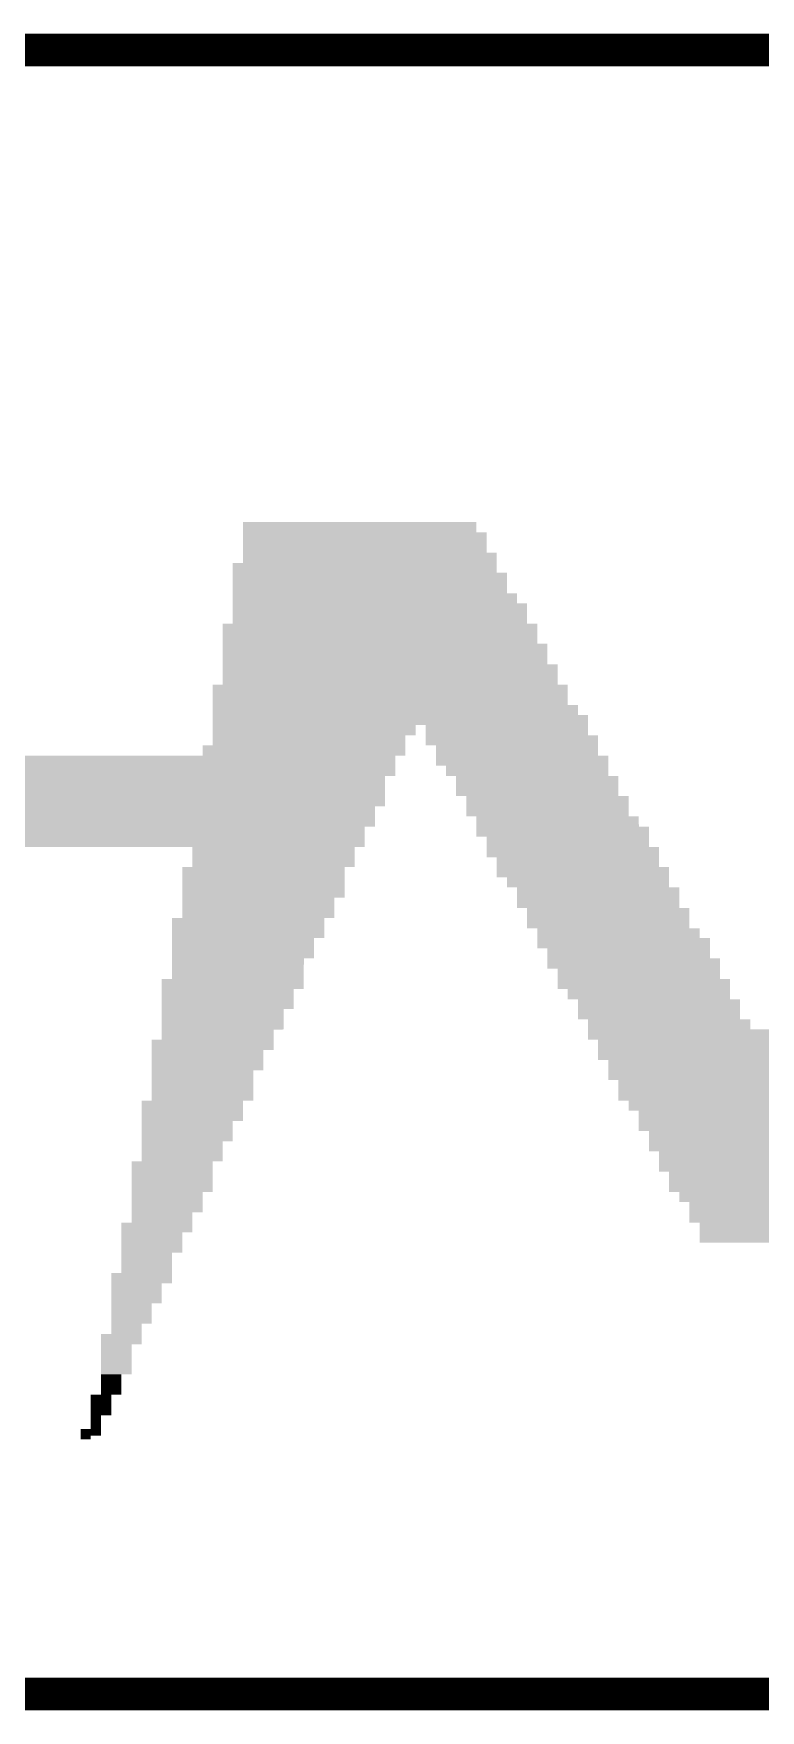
# Model space of a CAD drawing. Extents: x -2.6 to 72.5, y -0.1 to 95.
# Drawn here: x 13.57 to 15.78, y 89.95 to 95.05 of the extents above; entities that cross this region are included whole.
import ezdxf

# ---------------------------------------------------------------- set-up
doc = ezdxf.new("R2010")
doc.units = 0
doc.layers.add('03_ASSY2_GBR', color=1, linetype='CONTINUOUS')

msp = doc.modelspace()

# ---------------------------------------------------------------- linework, layer by layer
at = {"layer": '03_ASSY2_GBR', "const_width": 0.1}
msp.add_lwpolyline([(22.5, 95), (-2.5, 95), (-2.5, 90), (22.5, 90)], dxfattribs=at)
at = {"layer": '03_ASSY2_GBR'}
for points in [[(14.205014, 93.533128), (14.205018, 93.563926), (14.91502, 93.533128), (14.915, 93.563926)], [(14.205018, 93.563926), (14.20502, 93.563946), (14.915, 93.563926), (14.91498, 93.563946)], [(14.20502, 93.563946), (14.205054, 93.56398), (14.91498, 93.563946), (14.914946, 93.56398)], [(14.205054, 93.56398), (14.205074, 93.564), (14.914946, 93.56398), (14.205074, 93.564)], [(14.205004, 93.471128), (14.205014, 93.532926), (14.94602, 93.471128), (14.946, 93.532926)], [(14.205014, 93.533), (14.205014, 93.533128), (14.915148, 93.533), (14.91502, 93.533128)], [(14.205014, 93.53298), (14.205014, 93.533), (14.945946, 93.53298), (14.915148, 93.533)], [(14.205014, 93.532926), (14.205014, 93.53298), (14.946, 93.532926), (14.945946, 93.53298)], [(14.174016, 93.410128), (14.17402, 93.439946), (14.97702, 93.410128), (14.977012, 93.439946)], [(14.17402, 93.439946), (14.174074, 93.44), (14.977012, 93.439946), (14.977012, 93.44)], [(14.174074, 93.44), (14.204872, 93.44002), (14.977012, 93.44), (14.977012, 93.44002)], [(14.204872, 93.44002), (14.205, 93.440148), (14.977012, 93.44002), (14.977012, 93.440148)], [(14.205, 93.440148), (14.205004, 93.470926), (14.977012, 93.440148), (14.977, 93.470926)], [(14.205004, 93.471), (14.205004, 93.471128), (14.946148, 93.471), (14.94602, 93.471128)], [(14.205004, 93.47098), (14.205004, 93.471), (14.976946, 93.47098), (14.946148, 93.471)], [(14.205004, 93.470926), (14.205004, 93.47098), (14.977, 93.470926), (14.976946, 93.47098)], [(14.17401, 93.348128), (14.174016, 93.409926), (15.00802, 93.348128), (15.008, 93.409926)], [(14.174016, 93.41), (14.174016, 93.410128), (14.977148, 93.41), (14.97702, 93.410128)], [(14.174016, 93.40998), (14.174016, 93.41), (15.007946, 93.40998), (14.977148, 93.41)], [(14.174016, 93.409926), (14.174016, 93.40998), (15.008, 93.409926), (15.007946, 93.40998)], [(14.174006, 93.317128), (14.17401, 93.347926), (15.03802, 93.317128), (15.038, 93.347926)], [(14.17401, 93.348), (14.17401, 93.348128), (15.008148, 93.348), (15.00802, 93.348128)], [(14.17401, 93.34798), (14.17401, 93.348), (15.037946, 93.34798), (15.008148, 93.348)], [(14.17401, 93.347926), (14.17401, 93.34798), (15.038, 93.347926), (15.037946, 93.34798)], [(14.174, 93.255148), (14.174006, 93.316926), (15.06902, 93.255148), (15.069, 93.316926)], [(14.174006, 93.317), (14.174006, 93.317128), (15.038148, 93.317), (15.03802, 93.317128)], [(14.174006, 93.31698), (14.174006, 93.317), (15.068946, 93.31698), (15.038148, 93.317)], [(14.174006, 93.316926), (14.174006, 93.31698), (15.069, 93.316926), (15.068946, 93.31698)], [(14.143012, 93.194128), (14.143018, 93.254926), (15.10002, 93.194128), (15.1, 93.254926)], [(14.143018, 93.254926), (14.14302, 93.254946), (15.1, 93.254926), (15.09998, 93.254946)], [(14.14302, 93.254946), (14.143054, 93.25498), (15.09998, 93.254946), (15.099946, 93.25498)], [(14.143054, 93.25498), (14.143074, 93.255), (15.099946, 93.25498), (15.069148, 93.255)], [(14.143074, 93.255), (14.173872, 93.25502), (15.069148, 93.255), (15.069128, 93.25502)], [(14.173872, 93.25502), (14.17398, 93.255128), (15.069128, 93.25502), (15.06902, 93.255128)], [(14.17398, 93.255128), (14.174, 93.255148), (15.06902, 93.255128), (15.06902, 93.255148)], [(14.143006, 93.132128), (14.143012, 93.193926), (15.13102, 93.132128), (15.131, 93.193926)], [(14.143012, 93.194), (14.143012, 93.194128), (15.100148, 93.194), (15.10002, 93.194128)], [(14.143012, 93.19398), (14.143012, 93.194), (15.130946, 93.19398), (15.100148, 93.194)], [(14.143012, 93.193926), (14.143012, 93.19398), (15.131, 93.193926), (15.130946, 93.19398)], [(14.143, 93.070148), (14.143006, 93.131926), (15.16202, 93.070148), (15.162, 93.131926)], [(14.143006, 93.132), (14.143006, 93.132128), (15.131148, 93.132), (15.13102, 93.132128)], [(14.143006, 93.13198), (14.143006, 93.132), (15.161946, 93.13198), (15.131148, 93.132)], [(14.143006, 93.131926), (14.143006, 93.13198), (15.162, 93.131926), (15.161946, 93.13198)], [(14.113012, 93.008128), (14.113018, 93.069926), (15.19302, 93.008128), (15.193, 93.069926)], [(14.113018, 93.069926), (14.11302, 93.069946), (15.193, 93.069926), (15.19298, 93.069946)], [(14.11302, 93.069946), (14.113054, 93.06998), (15.19298, 93.069946), (15.192946, 93.06998)], [(14.113054, 93.06998), (14.113074, 93.07), (15.192946, 93.06998), (15.162148, 93.07)], [(14.113074, 93.07), (14.142872, 93.07002), (15.162148, 93.07), (15.162128, 93.07002)], [(14.142872, 93.07002), (14.14298, 93.070128), (15.162128, 93.07002), (15.16202, 93.070128)], [(14.14298, 93.070128), (14.143, 93.070148), (15.16202, 93.070128), (15.16202, 93.070148)], [(14.113006, 92.947), (14.113008, 92.976926), (15.25401, 92.947), (15.254, 92.976926)], [(14.113008, 92.977128), (14.113012, 93.007926), (15.22402, 92.977128), (15.224, 93.007926)], [(14.113008, 92.977), (14.113008, 92.977128), (15.224148, 92.977), (15.22402, 92.977128)], [(14.113008, 92.97698), (14.113008, 92.977), (15.253946, 92.97698), (15.224148, 92.977)], [(14.113008, 92.976926), (14.113008, 92.97698), (15.254, 92.976926), (15.253946, 92.97698)], [(14.113012, 93.008), (14.113012, 93.008128), (15.193148, 93.008), (15.19302, 93.008128)], [(14.113012, 93.00798), (14.113012, 93.008), (15.223946, 93.00798), (15.193148, 93.008)], [(14.113012, 93.007926), (14.113012, 93.00798), (15.224, 93.007926), (15.223946, 93.00798)], [(14.113002, 92.916054), (14.113006, 92.946852), (14.72998, 92.916054), (14.73, 92.946852)], [(14.113006, 92.94698), (14.113006, 92.947), (14.730128, 92.94698), (14.760852, 92.947)], [(14.113006, 92.946852), (14.113006, 92.94698), (14.73, 92.946852), (14.730128, 92.94698)], [(14.76098, 92.946872), (14.760852, 92.947), (15.25401, 92.946872), (15.25401, 92.947)], [(14.76099, 92.916128), (14.76098, 92.946872), (15.25402, 92.916128), (15.25401, 92.946872)], [(14.08202, 92.884946), (14.082074, 92.885), (14.698988, 92.884946), (14.69899, 92.885)], [(14.08202, 92.854128), (14.08202, 92.884946), (14.69898, 92.854128), (14.698988, 92.884946)], [(14.082074, 92.885), (14.112872, 92.88502), (14.69899, 92.885), (14.69899, 92.88502)], [(14.112872, 92.88502), (14.113, 92.885148), (14.69899, 92.88502), (14.69899, 92.885148)], [(14.113, 92.885148), (14.113002, 92.915852), (14.69899, 92.885148), (14.699, 92.915852)], [(14.113002, 92.916), (14.113002, 92.916054), (14.729926, 92.916), (14.72998, 92.916054)], [(14.113002, 92.91598), (14.113002, 92.916), (14.699128, 92.91598), (14.729926, 92.916)], [(14.113002, 92.915852), (14.113002, 92.91598), (14.699, 92.915852), (14.699128, 92.91598)], [(14.76099, 92.916), (14.76099, 92.916128), (15.254148, 92.916), (15.25402, 92.916128)], [(14.76099, 92.91598), (14.76099, 92.916), (15.284946, 92.91598), (15.254148, 92.916)], [(14.760992, 92.915926), (14.76099, 92.91598), (15.285, 92.915926), (15.284946, 92.91598)], [(14.761, 92.885074), (14.760992, 92.915926), (15.28501, 92.885074), (15.285, 92.915926)], [(14.761054, 92.88502), (14.761, 92.885074), (15.285012, 92.88502), (15.28501, 92.885074)], [(14.791852, 92.885), (14.761054, 92.88502), (15.285012, 92.885), (15.285012, 92.88502)], [(14.79198, 92.884872), (14.791852, 92.885), (15.285012, 92.884872), (15.285012, 92.885)], [(14.79199, 92.854128), (14.79198, 92.884872), (15.28502, 92.854128), (15.285012, 92.884872)], [(12.446, 92.792148), (12.44602, 92.822946), (14.66798, 92.792148), (14.667988, 92.822946)], [(12.44602, 92.822946), (12.446074, 92.823), (14.667988, 92.822946), (14.66799, 92.823)], [(12.446074, 92.823), (12.569872, 92.82302), (14.66799, 92.823), (14.66799, 92.82302)], [(12.569872, 92.82302), (12.57, 92.823148), (14.66799, 92.82302), (14.66799, 92.823148)], [(12.57, 92.823148), (12.570018, 92.853852), (14.66799, 92.823148), (14.668, 92.853852)], [(12.570018, 92.853852), (12.57002, 92.853946), (14.668, 92.853852), (14.668094, 92.853946)], [(12.57002, 92.853946), (12.570054, 92.85398), (14.668094, 92.853946), (14.668128, 92.85398)], [(12.570054, 92.85398), (12.570074, 92.854), (14.668128, 92.85398), (14.698926, 92.854)], [(14.081892, 92.854), (14.081946, 92.854054), (14.698926, 92.854), (14.69898, 92.854054)], [(14.081946, 92.854054), (14.08202, 92.854128), (14.69898, 92.854054), (14.69898, 92.854128)], [(14.79199, 92.854), (14.79199, 92.854128), (15.285148, 92.854), (15.28502, 92.854128)], [(14.79199, 92.85398), (14.79199, 92.854), (15.315946, 92.85398), (15.285148, 92.854)], [(14.791992, 92.853926), (14.79199, 92.85398), (15.316, 92.853926), (15.315946, 92.85398)], [(14.792, 92.823074), (14.791992, 92.853926), (15.31601, 92.823074), (15.316, 92.853926)], [(14.792054, 92.82302), (14.792, 92.823074), (15.316012, 92.82302), (15.31601, 92.823074)], [(14.821852, 92.823), (14.792054, 92.82302), (15.316012, 92.823), (15.316012, 92.82302)], [(14.82198, 92.822872), (14.821852, 92.823), (15.316012, 92.822872), (15.316012, 92.823)], [(14.822, 92.792128), (14.82198, 92.822872), (15.31602, 92.792128), (15.316012, 92.822872)], [(12.384, 92.761148), (12.384018, 92.791852), (14.636992, 92.761148), (14.637, 92.791852)], [(12.384018, 92.791852), (12.38402, 92.791946), (14.637, 92.791852), (14.637094, 92.791946)], [(12.38402, 92.791946), (12.384054, 92.79198), (14.637094, 92.791946), (14.637128, 92.79198)], [(12.384054, 92.79198), (12.384074, 92.792), (14.637128, 92.79198), (14.667926, 92.792)], [(12.384074, 92.792), (12.445872, 92.79202), (14.667926, 92.792), (14.667946, 92.79202)], [(12.445872, 92.79202), (12.445906, 92.792054), (14.667946, 92.79202), (14.66798, 92.792054)], [(12.445906, 92.792054), (12.446, 92.792148), (14.66798, 92.792054), (14.66798, 92.792148)], [(14.822, 92.792074), (14.822, 92.792128), (15.316074, 92.792074), (15.31602, 92.792128)], [(14.822054, 92.79202), (14.822, 92.792074), (15.316128, 92.79202), (15.316074, 92.792074)], [(14.852852, 92.792), (14.822054, 92.79202), (15.316148, 92.792), (15.316128, 92.79202)], [(14.852872, 92.79198), (14.852852, 92.792), (15.346946, 92.79198), (15.316148, 92.792)], [(14.852926, 92.791926), (14.852872, 92.79198), (15.347, 92.791926), (15.346946, 92.79198)], [(14.85298, 92.791872), (14.852926, 92.791926), (15.347002, 92.791872), (15.347, 92.791926)], [(14.853, 92.731128), (14.85298, 92.791872), (15.34702, 92.731128), (15.347002, 92.791872)], [(12.323, 92.700148), (12.32302, 92.730946), (14.63698, 92.700148), (14.636986, 92.730946)], [(12.32302, 92.730946), (12.323074, 92.731), (14.636986, 92.730946), (14.636986, 92.731)], [(12.323074, 92.731), (12.352872, 92.73102), (14.636986, 92.731), (14.636986, 92.73102)], [(12.352872, 92.73102), (12.353, 92.731148), (14.636986, 92.73102), (14.636986, 92.731148)], [(12.353, 92.731148), (12.35302, 92.760946), (14.636986, 92.731148), (14.636992, 92.760946)], [(12.35302, 92.760946), (12.353074, 92.761), (14.636992, 92.760946), (14.636992, 92.761)], [(12.353074, 92.761), (12.383872, 92.76102), (14.636992, 92.761), (14.636992, 92.76102)], [(12.383872, 92.76102), (12.384, 92.761148), (14.636992, 92.76102), (14.636992, 92.761148)], [(14.853, 92.731074), (14.853, 92.731128), (15.347074, 92.731074), (15.34702, 92.731128)], [(14.853054, 92.73102), (14.853, 92.731074), (15.347128, 92.73102), (15.347074, 92.731074)], [(14.883852, 92.731), (14.853054, 92.73102), (15.347148, 92.731), (15.347128, 92.73102)], [(14.883872, 92.73098), (14.883852, 92.731), (15.377946, 92.73098), (15.347148, 92.731)], [(14.883926, 92.730926), (14.883872, 92.73098), (15.378, 92.730926), (15.377946, 92.73098)], [(14.88398, 92.730872), (14.883926, 92.730926), (15.378002, 92.730872), (15.378, 92.730926)], [(14.884, 92.669128), (14.88398, 92.730872), (15.37802, 92.669128), (15.378002, 92.730872)], [(12.292, 92.638148), (12.292018, 92.699852), (14.60598, 92.638148), (14.606, 92.699852)], [(12.292018, 92.699852), (12.29202, 92.699946), (14.606, 92.699852), (14.606094, 92.699946)], [(12.29202, 92.699946), (12.292054, 92.69998), (14.606094, 92.699946), (14.606128, 92.69998)], [(12.292054, 92.69998), (12.292074, 92.7), (14.606128, 92.69998), (14.636926, 92.7)], [(12.292074, 92.7), (12.322872, 92.70002), (14.636926, 92.7), (14.636946, 92.70002)], [(12.322872, 92.70002), (12.322906, 92.700054), (14.636946, 92.70002), (14.63698, 92.700054)], [(12.322906, 92.700054), (12.323, 92.700148), (14.63698, 92.700054), (14.63698, 92.700148)], [(14.884, 92.669074), (14.884, 92.669128), (15.378074, 92.669074), (15.37802, 92.669128)], [(14.884054, 92.66902), (14.884, 92.669074), (15.378128, 92.66902), (15.378074, 92.669074)], [(14.914852, 92.669), (14.884054, 92.66902), (15.378148, 92.669), (15.378128, 92.66902)], [(14.914872, 92.66898), (14.914852, 92.669), (15.408946, 92.66898), (15.378148, 92.669)], [(14.914926, 92.668926), (14.914872, 92.66898), (15.409, 92.668926), (15.408946, 92.66898)], [(14.91498, 92.668872), (14.914926, 92.668926), (15.409002, 92.668872), (15.409, 92.668926)], [(14.91499, 92.638128), (14.91498, 92.668872), (15.40902, 92.638128), (15.409002, 92.668872)], [(12.26101, 92.576054), (12.261018, 92.637852), (14.57498, 92.576054), (14.575, 92.637852)], [(12.261018, 92.637852), (12.26102, 92.637946), (14.575, 92.637852), (14.575094, 92.637946)], [(12.26102, 92.637946), (12.261054, 92.63798), (14.575094, 92.637946), (14.575128, 92.63798)], [(12.261054, 92.63798), (12.261074, 92.638), (14.575128, 92.63798), (14.605926, 92.638)], [(12.261074, 92.638), (12.291872, 92.63802), (14.605926, 92.638), (14.605946, 92.63802)], [(12.291872, 92.63802), (12.291906, 92.638054), (14.605946, 92.63802), (14.60598, 92.638054)], [(12.291906, 92.638054), (12.292, 92.638148), (14.60598, 92.638054), (14.60598, 92.638148)], [(14.91499, 92.638), (14.91499, 92.638128), (15.409148, 92.638), (15.40902, 92.638128)], [(14.91499, 92.63798), (14.91499, 92.638), (15.439946, 92.63798), (15.409148, 92.638)], [(14.914992, 92.637926), (14.91499, 92.63798), (15.44, 92.637926), (15.439946, 92.63798)], [(14.915, 92.607074), (14.914992, 92.637926), (15.43999, 92.607074), (15.44, 92.637926)], [(12.26101, 92.576), (12.26101, 92.576054), (14.574926, 92.576), (14.57498, 92.576054)], [(12.26101, 92.57598), (12.26101, 92.576), (13.002128, 92.57598), (14.050852, 92.576)], [(14.050872, 92.57598), (14.050852, 92.576), (14.545128, 92.57598), (14.574926, 92.576)], [(14.05098, 92.575872), (14.050872, 92.57598), (14.54502, 92.575872), (14.545128, 92.57598)], [(14.050982, 92.575852), (14.05098, 92.575872), (14.545, 92.575852), (14.54502, 92.575872)], [(14.051, 92.515148), (14.050982, 92.575852), (14.54498, 92.515148), (14.545, 92.575852)], [(14.915054, 92.60702), (14.915, 92.607074), (15.439988, 92.60702), (15.43999, 92.607074)], [(14.945852, 92.607), (14.915054, 92.60702), (15.439988, 92.607), (15.439988, 92.60702)], [(14.94598, 92.606872), (14.945852, 92.607), (15.439988, 92.606872), (15.439988, 92.607)], [(14.94602, 92.576128), (14.94598, 92.606872), (15.43998, 92.576128), (15.439988, 92.606872)], [(14.946, 92.545072), (14.946018, 92.575926), (15.470012, 92.545072), (15.47, 92.575926)], [(14.946018, 92.57598), (14.94602, 92.576), (15.469946, 92.57598), (15.440108, 92.576)], [(14.946018, 92.575926), (14.946018, 92.57598), (15.47, 92.575926), (15.469946, 92.57598)], [(14.94602, 92.576), (14.94602, 92.576128), (15.440108, 92.576), (15.43998, 92.576128)], [(14.020006, 92.422054), (14.020018, 92.514852), (14.51398, 92.422054), (14.514, 92.514852)], [(14.020018, 92.514852), (14.02002, 92.514946), (14.514, 92.514852), (14.514094, 92.514946)], [(14.02002, 92.514946), (14.020054, 92.51498), (14.514094, 92.514946), (14.514128, 92.51498)], [(14.020054, 92.51498), (14.020074, 92.515), (14.514128, 92.51498), (14.544926, 92.515)], [(14.020074, 92.515), (14.050872, 92.51502), (14.544926, 92.515), (14.544946, 92.51502)], [(14.050872, 92.51502), (14.050906, 92.515054), (14.544946, 92.51502), (14.54498, 92.515054)], [(14.050906, 92.515054), (14.051, 92.515148), (14.54498, 92.515054), (14.54498, 92.515148)], [(14.946054, 92.54502), (14.946, 92.545072), (15.470012, 92.54502), (15.470012, 92.545072)], [(14.976852, 92.545), (14.946054, 92.54502), (15.470012, 92.545), (15.470012, 92.54502)], [(14.97698, 92.544872), (14.976852, 92.545), (15.470012, 92.544872), (15.470012, 92.545)], [(14.97699, 92.515128), (14.97698, 92.544872), (15.47002, 92.515128), (15.470012, 92.544872)], [(14.97699, 92.515), (14.97699, 92.515128), (15.470148, 92.515), (15.47002, 92.515128)], [(14.97699, 92.51498), (14.97699, 92.515), (15.500946, 92.51498), (15.470148, 92.515)], [(14.97699, 92.514926), (14.97699, 92.51498), (15.501, 92.514926), (15.500946, 92.51498)], [(14.977, 92.484074), (14.97699, 92.514926), (15.50101, 92.484074), (15.501, 92.514926)], [(14.977054, 92.48402), (14.977, 92.484074), (15.501012, 92.48402), (15.50101, 92.484074)], [(15.007852, 92.484), (14.977054, 92.48402), (15.501012, 92.484), (15.501012, 92.48402)], [(15.00798, 92.483872), (15.007852, 92.484), (15.501012, 92.483872), (15.501012, 92.484)], [(15.008, 92.453128), (15.00798, 92.483872), (15.50102, 92.453128), (15.501012, 92.483872)], [(14.02, 92.360148), (14.020006, 92.421852), (14.48298, 92.360148), (14.483, 92.421852)], [(14.020006, 92.422), (14.020006, 92.422054), (14.513926, 92.422), (14.51398, 92.422054)], [(14.020006, 92.42198), (14.020006, 92.422), (14.483128, 92.42198), (14.513926, 92.422)], [(14.020006, 92.421852), (14.020006, 92.42198), (14.483, 92.421852), (14.483128, 92.42198)], [(15.008, 92.453074), (15.008, 92.453128), (15.501074, 92.453074), (15.50102, 92.453128)], [(15.008054, 92.45302), (15.008, 92.453074), (15.501128, 92.45302), (15.501074, 92.453074)], [(15.037852, 92.453), (15.008054, 92.45302), (15.501148, 92.453), (15.501128, 92.45302)], [(15.037872, 92.45298), (15.037852, 92.453), (15.531946, 92.45298), (15.501148, 92.453)], [(15.037926, 92.452926), (15.037872, 92.45298), (15.532, 92.452926), (15.531946, 92.45298)], [(15.03798, 92.452872), (15.037926, 92.452926), (15.532002, 92.452872), (15.532, 92.452926)], [(15.038, 92.391128), (15.03798, 92.452872), (15.53202, 92.391128), (15.532002, 92.452872)], [(15.038, 92.391074), (15.038, 92.391128), (15.532074, 92.391074), (15.53202, 92.391128)], [(15.038054, 92.39102), (15.038, 92.391074), (15.532128, 92.39102), (15.532074, 92.391074)], [(15.068852, 92.391), (15.038054, 92.39102), (15.532148, 92.391), (15.532128, 92.39102)], [(15.068872, 92.39098), (15.068852, 92.391), (15.562946, 92.39098), (15.532148, 92.391)], [(15.068926, 92.390926), (15.068872, 92.39098), (15.563, 92.390926), (15.562946, 92.39098)], [(15.06898, 92.390872), (15.068926, 92.390926), (15.563002, 92.390872), (15.563, 92.390926)], [(15.069, 92.329128), (15.06898, 92.390872), (15.56302, 92.329128), (15.563002, 92.390872)], [(13.989012, 92.299054), (13.989018, 92.359852), (14.45198, 92.299054), (14.452, 92.359852)], [(13.989018, 92.359852), (13.98902, 92.359946), (14.452, 92.359852), (14.452094, 92.359946)], [(13.98902, 92.359946), (13.989054, 92.35998), (14.452094, 92.359946), (14.452128, 92.35998)], [(13.989054, 92.35998), (13.989074, 92.36), (14.452128, 92.35998), (14.482926, 92.36)], [(13.989074, 92.36), (14.019872, 92.36002), (14.482926, 92.36), (14.482946, 92.36002)], [(14.019872, 92.36002), (14.019906, 92.360054), (14.482946, 92.36002), (14.48298, 92.360054)], [(14.019906, 92.360054), (14.02, 92.360148), (14.48298, 92.360054), (14.48298, 92.360148)], [(15.069, 92.329074), (15.069, 92.329128), (15.563074, 92.329074), (15.56302, 92.329128)], [(15.069054, 92.32902), (15.069, 92.329074), (15.563128, 92.32902), (15.563074, 92.329074)], [(15.099852, 92.329), (15.069054, 92.32902), (15.563148, 92.329), (15.563128, 92.32902)], [(15.099872, 92.32898), (15.099852, 92.329), (15.593946, 92.32898), (15.563148, 92.329)], [(15.099926, 92.328926), (15.099872, 92.32898), (15.594, 92.328926), (15.593946, 92.32898)], [(15.09998, 92.328872), (15.099926, 92.328926), (15.594002, 92.328872), (15.594, 92.328926)], [(15.09999, 92.299128), (15.09998, 92.328872), (15.59402, 92.299128), (15.594002, 92.328872)], [(13.989006, 92.237054), (13.989012, 92.298852), (14.42098, 92.237054), (14.421, 92.298852)], [(13.989012, 92.299), (13.989012, 92.299054), (14.451926, 92.299), (14.45198, 92.299054)], [(13.989012, 92.29898), (13.989012, 92.299), (14.421128, 92.29898), (14.451926, 92.299)], [(13.989012, 92.298852), (13.989012, 92.29898), (14.421, 92.298852), (14.421128, 92.29898)], [(15.09999, 92.299), (15.09999, 92.299128), (15.594148, 92.299), (15.59402, 92.299128)], [(15.09999, 92.29898), (15.09999, 92.299), (15.624946, 92.29898), (15.594148, 92.299)], [(15.09999, 92.298926), (15.09999, 92.29898), (15.625, 92.298926), (15.624946, 92.29898)], [(15.1, 92.268074), (15.09999, 92.298926), (15.62501, 92.268074), (15.625, 92.298926)], [(15.100054, 92.26802), (15.1, 92.268074), (15.625012, 92.26802), (15.62501, 92.268074)], [(15.130852, 92.268), (15.100054, 92.26802), (15.625012, 92.268), (15.625012, 92.26802)], [(15.13098, 92.267872), (15.130852, 92.268), (15.625012, 92.267872), (15.625012, 92.268)], [(15.13099, 92.237128), (15.13098, 92.267872), (15.62502, 92.237128), (15.625012, 92.267872)], [(13.989, 92.175148), (13.989006, 92.236852), (14.389986, 92.175148), (14.39, 92.236852)], [(13.989006, 92.237), (13.989006, 92.237054), (14.420926, 92.237), (14.42098, 92.237054)], [(13.989006, 92.23698), (13.989006, 92.237), (14.390128, 92.23698), (14.420926, 92.237)], [(13.989006, 92.236852), (13.989006, 92.23698), (14.39, 92.236852), (14.390128, 92.23698)], [(15.13099, 92.237), (15.13099, 92.237128), (15.625148, 92.237), (15.62502, 92.237128)], [(15.13099, 92.23698), (15.13099, 92.237), (15.655946, 92.23698), (15.625148, 92.237)], [(15.130992, 92.236926), (15.13099, 92.23698), (15.656, 92.236926), (15.655946, 92.23698)], [(15.131, 92.206074), (15.130992, 92.236926), (15.65601, 92.206074), (15.656, 92.236926)], [(13.958016, 92.144054), (13.95802, 92.174946), (14.38998, 92.144054), (14.389986, 92.174946)], [(13.95802, 92.174946), (13.958074, 92.175), (14.389986, 92.174946), (14.389986, 92.175)], [(13.958074, 92.175), (13.988872, 92.17502), (14.389986, 92.175), (14.389986, 92.17502)], [(13.988872, 92.17502), (13.989, 92.175148), (14.389986, 92.17502), (14.389986, 92.175148)], [(15.131054, 92.20602), (15.131, 92.206074), (15.656012, 92.20602), (15.65601, 92.206074)], [(15.161852, 92.206), (15.131054, 92.20602), (15.656012, 92.206), (15.656012, 92.20602)], [(15.16198, 92.205872), (15.161852, 92.206), (15.656012, 92.205872), (15.656012, 92.206)], [(15.16199, 92.175128), (15.16198, 92.205872), (15.65602, 92.175128), (15.656012, 92.205872)], [(15.16199, 92.175), (15.16199, 92.175128), (15.656148, 92.175), (15.65602, 92.175128)], [(15.16199, 92.17498), (15.16199, 92.175), (15.685946, 92.17498), (15.656148, 92.175)], [(15.161992, 92.174926), (15.16199, 92.17498), (15.686, 92.174926), (15.685946, 92.17498)], [(15.162, 92.144074), (15.161992, 92.174926), (15.68601, 92.144074), (15.686, 92.174926)], [(13.95801, 92.083054), (13.958016, 92.143852), (14.35898, 92.083054), (14.359, 92.143852)], [(13.958016, 92.144), (13.958016, 92.144054), (14.389926, 92.144), (14.38998, 92.144054)], [(13.958016, 92.14398), (13.958016, 92.144), (14.359128, 92.14398), (14.389926, 92.144)], [(13.958016, 92.143852), (13.958016, 92.14398), (14.359, 92.143852), (14.359128, 92.14398)], [(15.162054, 92.14402), (15.162, 92.144074), (15.686012, 92.14402), (15.68601, 92.144074)], [(15.192852, 92.144), (15.162054, 92.14402), (15.686012, 92.144), (15.686012, 92.14402)], [(15.19298, 92.143872), (15.192852, 92.144), (15.686012, 92.143872), (15.686012, 92.144)], [(15.193, 92.113128), (15.19298, 92.143872), (15.68602, 92.113128), (15.686012, 92.143872)], [(15.193, 92.113074), (15.193, 92.113128), (15.686074, 92.113074), (15.68602, 92.113128)], [(15.193054, 92.11302), (15.193, 92.113074), (15.686128, 92.11302), (15.686074, 92.113074)], [(15.223852, 92.113), (15.193054, 92.11302), (15.686148, 92.113), (15.686128, 92.11302)], [(15.223872, 92.11298), (15.223852, 92.113), (15.716946, 92.11298), (15.686148, 92.113)], [(15.223926, 92.112926), (15.223872, 92.11298), (15.717, 92.112926), (15.716946, 92.11298)], [(15.22398, 92.112872), (15.223926, 92.112926), (15.717002, 92.112872), (15.717, 92.112926)], [(15.224, 92.052128), (15.22398, 92.112872), (15.71702, 92.052128), (15.717002, 92.112872)], [(13.958002, 92.021054), (13.95801, 92.082852), (14.32898, 92.021054), (14.329, 92.082852)], [(13.95801, 92.083), (13.95801, 92.083054), (14.358926, 92.083), (14.35898, 92.083054)], [(13.95801, 92.08298), (13.95801, 92.083), (14.329128, 92.08298), (14.358926, 92.083)], [(13.95801, 92.082852), (13.95801, 92.08298), (14.329, 92.082852), (14.329128, 92.08298)], [(13.958, 91.990148), (13.958002, 92.020852), (14.29799, 91.990148), (14.298, 92.020852)], [(13.958002, 92.021), (13.958002, 92.021054), (14.328926, 92.021), (14.32898, 92.021054)], [(13.958002, 92.02098), (13.958002, 92.021), (14.298128, 92.02098), (14.328926, 92.021)], [(13.958002, 92.020852), (13.958002, 92.02098), (14.298, 92.020852), (14.298128, 92.02098)], [(15.224, 92.052074), (15.224, 92.052128), (15.717074, 92.052074), (15.71702, 92.052128)], [(15.224054, 92.05202), (15.224, 92.052074), (15.717128, 92.05202), (15.717074, 92.052074)], [(15.253852, 92.052), (15.224054, 92.05202), (15.717148, 92.052), (15.717128, 92.05202)], [(15.253872, 92.05198), (15.253852, 92.052), (15.747946, 92.05198), (15.717148, 92.052)], [(15.253926, 92.051926), (15.253872, 92.05198), (15.748, 92.051926), (15.747946, 92.05198)], [(15.25398, 92.051872), (15.253926, 92.051926), (15.748002, 92.051872), (15.748, 92.051926)], [(15.25399, 92.021128), (15.25398, 92.051872), (15.74802, 92.021128), (15.748002, 92.051872)], [(15.25399, 92.021), (15.25399, 92.021128), (15.748148, 92.021), (15.74802, 92.021128)], [(15.254, 91.990074), (15.25399, 92.021), (16.42698, 91.990074), (16.426982, 92.021)], [(15.748148, 92.021), (15.809872, 92.02102), (16.426982, 92.021), (16.426982, 92.02102)], [(13.927008, 91.897054), (13.927016, 91.958852), (14.26698, 91.897054), (14.267, 91.958852)], [(13.927016, 91.959054), (13.92702, 91.989946), (14.29798, 91.959054), (14.297988, 91.989946)], [(13.927016, 91.959), (13.927016, 91.959054), (14.297926, 91.959), (14.29798, 91.959054)], [(13.927016, 91.95898), (13.927016, 91.959), (14.267128, 91.95898), (14.297926, 91.959)], [(13.927016, 91.958852), (13.927016, 91.95898), (14.267, 91.958852), (14.267128, 91.95898)], [(13.92702, 91.989946), (13.927074, 91.99), (14.297988, 91.989946), (14.29799, 91.99)], [(13.927074, 91.99), (13.957872, 91.99002), (14.29799, 91.99), (14.29799, 91.99002)], [(13.957872, 91.99002), (13.958, 91.990148), (14.29799, 91.99002), (14.29799, 91.990148)], [(15.25402, 91.990054), (15.254, 91.990074), (16.42698, 91.990054), (16.42698, 91.990074)], [(15.254054, 91.99002), (15.25402, 91.990054), (16.426946, 91.99002), (16.42698, 91.990054)], [(15.284852, 91.99), (15.254054, 91.99002), (16.426926, 91.99), (16.426946, 91.99002)], [(15.284872, 91.98998), (15.284852, 91.99), (16.396128, 91.98998), (16.426926, 91.99)], [(15.28498, 91.989872), (15.284872, 91.98998), (16.39602, 91.989872), (16.396128, 91.98998)], [(15.284982, 91.989852), (15.28498, 91.989872), (16.396, 91.989852), (16.39602, 91.989872)], [(15.285, 91.928074), (15.284982, 91.989852), (16.395992, 91.928074), (16.396, 91.989852)], [(15.285054, 91.92802), (15.285, 91.928074), (16.395992, 91.92802), (16.395992, 91.928074)], [(15.315852, 91.928), (15.285054, 91.92802), (16.395992, 91.928), (16.395992, 91.92802)], [(15.31598, 91.927872), (15.315852, 91.928), (16.395992, 91.927872), (16.395992, 91.928)], [(15.316, 91.867074), (15.31598, 91.927872), (16.395986, 91.867074), (16.395992, 91.927872)], [(13.927, 91.805148), (13.927008, 91.896852), (14.23598, 91.805148), (14.236, 91.896852)], [(13.927008, 91.897), (13.927008, 91.897054), (14.266926, 91.897), (14.26698, 91.897054)], [(13.927008, 91.89698), (13.927008, 91.897), (14.236128, 91.89698), (14.266926, 91.897)], [(13.927008, 91.896852), (13.927008, 91.89698), (14.236, 91.896852), (14.236128, 91.89698)], [(15.316054, 91.86702), (15.316, 91.867074), (16.395986, 91.86702), (16.395986, 91.867074)], [(15.346852, 91.867), (15.316054, 91.86702), (16.395986, 91.867), (16.395986, 91.86702)], [(15.34698, 91.866872), (15.346852, 91.867), (16.395986, 91.866872), (16.395986, 91.867)], [(15.347, 91.805074), (15.34698, 91.866872), (16.39598, 91.805074), (16.395986, 91.866872)], [(13.897012, 91.743054), (13.897018, 91.804852), (14.20498, 91.743054), (14.205, 91.804852)], [(13.897018, 91.804852), (13.89702, 91.804946), (14.205, 91.804852), (14.205094, 91.804946)], [(13.89702, 91.804946), (13.897054, 91.80498), (14.205094, 91.804946), (14.205128, 91.80498)], [(13.897054, 91.80498), (13.897074, 91.805), (14.205128, 91.80498), (14.235926, 91.805)], [(13.897074, 91.805), (13.926872, 91.80502), (14.235926, 91.805), (14.235946, 91.80502)], [(13.926872, 91.80502), (13.926906, 91.805054), (14.235946, 91.80502), (14.23598, 91.805054)], [(13.926906, 91.805054), (13.927, 91.805148), (14.23598, 91.805054), (14.23598, 91.805148)], [(15.34702, 91.805054), (15.347, 91.805074), (16.39598, 91.805054), (16.39598, 91.805074)], [(15.347054, 91.80502), (15.34702, 91.805054), (16.395946, 91.80502), (16.39598, 91.805054)], [(15.377852, 91.805), (15.347054, 91.80502), (16.395926, 91.805), (16.395946, 91.80502)], [(15.377872, 91.80498), (15.377852, 91.805), (16.365128, 91.80498), (16.395926, 91.805)], [(15.37798, 91.804872), (15.377872, 91.80498), (16.36502, 91.804872), (16.365128, 91.80498)], [(15.377982, 91.804852), (15.37798, 91.804872), (16.365, 91.804852), (16.36502, 91.804872)], [(15.378, 91.774074), (15.377982, 91.804852), (16.364996, 91.774074), (16.365, 91.804852)], [(15.378054, 91.77402), (15.378, 91.774074), (16.364996, 91.77402), (16.364996, 91.774074)], [(15.408852, 91.774), (15.378054, 91.77402), (16.364996, 91.774), (16.364996, 91.77402)], [(15.40898, 91.773872), (15.408852, 91.774), (16.364994, 91.773872), (16.364996, 91.774)], [(15.409, 91.712074), (15.40898, 91.773872), (16.364988, 91.712074), (16.364994, 91.773872)], [(13.897006, 91.681054), (13.897012, 91.742852), (14.17398, 91.681054), (14.174, 91.742852)], [(13.897012, 91.743), (13.897012, 91.743054), (14.204926, 91.743), (14.20498, 91.743054)], [(13.897012, 91.74298), (13.897012, 91.743), (14.174128, 91.74298), (14.204926, 91.743)], [(13.897012, 91.742852), (13.897012, 91.74298), (14.174, 91.742852), (14.174128, 91.74298)], [(15.409054, 91.71202), (15.409, 91.712074), (16.364988, 91.71202), (16.364988, 91.712074)], [(15.439852, 91.712), (15.409054, 91.71202), (16.364988, 91.712), (16.364988, 91.71202)], [(15.43998, 91.711872), (15.439852, 91.712), (16.364986, 91.711872), (16.364988, 91.712)], [(15.44, 91.650074), (15.43998, 91.711872), (16.36498, 91.650074), (16.364986, 91.711872)], [(13.897, 91.620148), (13.897006, 91.680852), (14.14298, 91.620148), (14.143, 91.680852)], [(13.897006, 91.681), (13.897006, 91.681054), (14.173926, 91.681), (14.17398, 91.681054)], [(13.897006, 91.68098), (13.897006, 91.681), (14.143128, 91.68098), (14.173926, 91.681)], [(13.897006, 91.680852), (13.897006, 91.68098), (14.143, 91.680852), (14.143128, 91.68098)], [(15.44002, 91.650054), (15.44, 91.650074), (16.36498, 91.650054), (16.36498, 91.650074)], [(15.440054, 91.65002), (15.44002, 91.650054), (16.364946, 91.65002), (16.36498, 91.650054)], [(15.469852, 91.65), (15.440054, 91.65002), (16.364926, 91.65), (16.364946, 91.65002)], [(15.469872, 91.64998), (15.469852, 91.65), (16.335128, 91.64998), (16.364926, 91.65)], [(15.46998, 91.649872), (15.469872, 91.64998), (16.33502, 91.649872), (16.335128, 91.64998)], [(15.469982, 91.649852), (15.46998, 91.649872), (16.335, 91.649852), (16.33502, 91.649872)], [(15.47, 91.589074), (15.469982, 91.649852), (16.334992, 91.589074), (16.335, 91.649852)], [(13.86601, 91.527054), (13.866018, 91.619852), (14.11298, 91.527054), (14.113, 91.619852)], [(13.866018, 91.619852), (13.86602, 91.619946), (14.113, 91.619852), (14.113094, 91.619946)], [(13.86602, 91.619946), (13.866054, 91.61998), (14.113094, 91.619946), (14.113128, 91.61998)], [(13.866054, 91.61998), (13.866074, 91.62), (14.113128, 91.61998), (14.142926, 91.62)], [(13.866074, 91.62), (13.896872, 91.62002), (14.142926, 91.62), (14.142946, 91.62002)], [(13.896872, 91.62002), (13.896906, 91.620054), (14.142946, 91.62002), (14.14298, 91.620054)], [(13.896906, 91.620054), (13.897, 91.620148), (14.14298, 91.620054), (14.14298, 91.620148)], [(15.470054, 91.58902), (15.47, 91.589074), (16.334992, 91.58902), (16.334992, 91.589074)], [(15.500852, 91.589), (15.470054, 91.58902), (16.334992, 91.589), (16.334992, 91.58902)], [(15.50098, 91.588872), (15.500852, 91.589), (16.334992, 91.588872), (16.334992, 91.589)], [(15.501, 91.527074), (15.50098, 91.588872), (16.334986, 91.527074), (16.334992, 91.588872)], [(13.866002, 91.465054), (13.866008, 91.526852), (14.08198, 91.465054), (14.082, 91.526852)], [(13.866008, 91.527), (13.86601, 91.527054), (14.112926, 91.527), (14.11298, 91.527054)], [(13.866008, 91.52698), (13.866008, 91.527), (14.082128, 91.52698), (14.112926, 91.527)], [(13.866008, 91.526852), (13.866008, 91.52698), (14.082, 91.526852), (14.082128, 91.52698)], [(15.501054, 91.52702), (15.501, 91.527074), (16.334986, 91.52702), (16.334986, 91.527074)], [(15.531852, 91.527), (15.501054, 91.52702), (16.334986, 91.527), (16.334986, 91.52702)], [(15.53198, 91.526872), (15.531852, 91.527), (16.334986, 91.526872), (16.334986, 91.527)], [(15.532, 91.496074), (15.53198, 91.526872), (16.334982, 91.496074), (16.334986, 91.526872)], [(15.532054, 91.49602), (15.532, 91.496074), (16.334982, 91.49602), (16.334982, 91.496074)], [(15.562852, 91.496), (15.532054, 91.49602), (16.334982, 91.496), (16.334982, 91.49602)], [(15.56298, 91.495872), (15.562852, 91.496), (16.334982, 91.495872), (16.334982, 91.496)], [(15.56299, 91.465054), (15.56298, 91.495872), (16.33498, 91.465054), (16.334982, 91.495872)], [(13.866, 91.434148), (13.866002, 91.464852), (14.050988, 91.434148), (14.051, 91.464852)], [(13.866002, 91.465), (13.866002, 91.465054), (14.081926, 91.465), (14.08198, 91.465054)], [(13.866002, 91.46498), (13.866002, 91.465), (14.051128, 91.46498), (14.081926, 91.465)], [(13.866002, 91.464852), (13.866002, 91.46498), (14.051, 91.464852), (14.051128, 91.46498)], [(15.56299, 91.465), (15.56299, 91.465054), (16.334926, 91.465), (16.33498, 91.465054)], [(15.56299, 91.46498), (15.56299, 91.465), (16.304128, 91.46498), (16.334926, 91.465)], [(15.562992, 91.464852), (15.56299, 91.46498), (16.304, 91.464852), (16.304128, 91.46498)], [(15.563, 91.434074), (15.562992, 91.464852), (16.303992, 91.434074), (16.304, 91.464852)], [(13.835008, 91.342054), (13.835016, 91.403852), (14.01998, 91.342054), (14.02, 91.403852)], [(13.835016, 91.404054), (13.83502, 91.433946), (14.05098, 91.404054), (14.050988, 91.433946)], [(13.835016, 91.404), (13.835016, 91.404054), (14.050926, 91.404), (14.05098, 91.404054)], [(13.835016, 91.40398), (13.835016, 91.404), (14.020128, 91.40398), (14.050926, 91.404)], [(13.835016, 91.403852), (13.835016, 91.40398), (14.02, 91.403852), (14.020128, 91.40398)], [(13.83502, 91.433946), (13.835074, 91.434), (14.050988, 91.433946), (14.050988, 91.434)], [(13.835074, 91.434), (13.865872, 91.43402), (14.050988, 91.434), (14.050988, 91.43402)], [(13.865872, 91.43402), (13.866, 91.434148), (14.050988, 91.43402), (14.050988, 91.434148)], [(15.563054, 91.43402), (15.563, 91.434074), (16.303992, 91.43402), (16.303992, 91.434074)], [(15.593852, 91.434), (15.563054, 91.43402), (16.303992, 91.434), (16.303992, 91.43402)], [(15.59398, 91.433872), (15.593852, 91.434), (16.303992, 91.433872), (16.303992, 91.434)], [(15.594, 91.373074), (15.59398, 91.433872), (16.30398, 91.373074), (16.303992, 91.433872)], [(13.835, 91.280148), (13.835008, 91.341852), (13.988986, 91.280148), (13.989, 91.341852)], [(13.835008, 91.342), (13.835008, 91.342054), (14.019926, 91.342), (14.01998, 91.342054)], [(13.835008, 91.34198), (13.835008, 91.342), (13.989128, 91.34198), (14.019926, 91.342)], [(13.835008, 91.341852), (13.835008, 91.34198), (13.989, 91.341852), (13.989128, 91.34198)], [(15.59402, 91.373054), (15.594, 91.373074), (16.30398, 91.373054), (16.30398, 91.373074)], [(15.594054, 91.37302), (15.59402, 91.373054), (16.303946, 91.37302), (16.30398, 91.373054)], [(16.303926, 91.373), (15.594054, 91.37302), (16.303926, 91.373), (16.303946, 91.37302)], [(13.80401, 91.188054), (13.804016, 91.248852), (13.95798, 91.188054), (13.958, 91.248852)], [(13.804016, 91.249054), (13.80402, 91.279946), (13.98898, 91.249054), (13.988986, 91.279946)], [(13.804016, 91.249), (13.804016, 91.249054), (13.988926, 91.249), (13.98898, 91.249054)], [(13.804016, 91.24898), (13.804016, 91.249), (13.958128, 91.24898), (13.988926, 91.249)], [(13.804016, 91.248852), (13.804016, 91.24898), (13.958, 91.248852), (13.958128, 91.24898)], [(13.80402, 91.279946), (13.804074, 91.28), (13.988986, 91.279946), (13.988986, 91.28)], [(13.804074, 91.28), (13.834872, 91.28002), (13.988986, 91.28), (13.988986, 91.28002)], [(13.834872, 91.28002), (13.835, 91.280148), (13.988986, 91.28002), (13.988986, 91.280148)], [(13.80401, 91.188), (13.80401, 91.188054), (13.957926, 91.188), (13.95798, 91.188054)], [(13.80401, 91.18798), (13.80401, 91.188), (13.927128, 91.18798), (13.957926, 91.188)], [(13.804002, 91.126054), (13.80401, 91.187852), (13.92698, 91.126054), (13.927, 91.187852)], [(13.80401, 91.187852), (13.80401, 91.18798), (13.927, 91.187852), (13.927128, 91.18798)], [(13.773016, 91.064054), (13.77302, 91.094946), (13.89698, 91.064054), (13.896988, 91.094946)], [(13.77302, 91.094946), (13.773074, 91.095), (13.896988, 91.094946), (13.89699, 91.095)], [(13.773074, 91.095), (13.803872, 91.09502), (13.89699, 91.095), (13.89699, 91.09502)], [(13.803872, 91.09502), (13.804, 91.095148), (13.89699, 91.09502), (13.89699, 91.095148)], [(13.804, 91.095148), (13.804002, 91.125852), (13.89699, 91.095148), (13.897, 91.125852)], [(13.804002, 91.126), (13.804002, 91.126054), (13.926926, 91.126), (13.92698, 91.126054)], [(13.804002, 91.12598), (13.804002, 91.126), (13.897128, 91.12598), (13.926926, 91.126)], [(13.804002, 91.125852), (13.804002, 91.12598), (13.897, 91.125852), (13.897128, 91.12598)], [(13.773006, 90.972054), (13.773016, 91.063852), (13.86598, 90.972054), (13.866, 91.063852)], [(13.773016, 91.064), (13.773016, 91.064054), (13.896926, 91.064), (13.89698, 91.064054)], [(13.773016, 91.06398), (13.773016, 91.064), (13.866128, 91.06398), (13.896926, 91.064)], [(13.773016, 91.063852), (13.773016, 91.06398), (13.866, 91.063852), (13.866128, 91.06398)], [(13.773, 90.910148), (13.773006, 90.971852), (13.83498, 90.910148), (13.835, 90.971852)], [(13.773006, 90.972), (13.773006, 90.972054), (13.865926, 90.972), (13.86598, 90.972054)], [(13.773006, 90.97198), (13.773006, 90.972), (13.835128, 90.97198), (13.865926, 90.972)], [(13.773006, 90.971852), (13.773006, 90.97198), (13.835, 90.971852), (13.835128, 90.97198)], [(13.742008, 90.848054), (13.742018, 90.909852), (13.80398, 90.848054), (13.804, 90.909852)], [(13.742018, 90.909852), (13.74202, 90.909946), (13.804, 90.909852), (13.804094, 90.909946)], [(13.74202, 90.909946), (13.742054, 90.90998), (13.804094, 90.909946), (13.804128, 90.90998)], [(13.742054, 90.90998), (13.742074, 90.91), (13.804128, 90.90998), (13.834926, 90.91)], [(13.742074, 90.91), (13.772872, 90.91002), (13.834926, 90.91), (13.834946, 90.91002)], [(13.772872, 90.91002), (13.772906, 90.910054), (13.834946, 90.91002), (13.83498, 90.910054)], [(13.772906, 90.910054), (13.773, 90.910148), (13.83498, 90.910054), (13.83498, 90.910148)], [(13.742, 90.806108), (13.742008, 90.847852), (13.772986, 90.806108), (13.773, 90.847852)], [(13.742008, 90.848), (13.742008, 90.848054), (13.803926, 90.848), (13.80398, 90.848054)], [(13.742008, 90.84798), (13.742008, 90.848), (13.773128, 90.84798), (13.803926, 90.848)], [(13.742008, 90.847852), (13.742008, 90.84798), (13.773, 90.847852), (13.773128, 90.84798)], [(13.711, 90.775072), (13.711006, 90.785892), (13.74198, 90.775072), (13.742, 90.785892)], [(13.711006, 90.786054), (13.71102, 90.805946), (13.77298, 90.786054), (13.772986, 90.805946)], [(13.711006, 90.78602), (13.711006, 90.786054), (13.772946, 90.78602), (13.77298, 90.786054)], [(13.711006, 90.785892), (13.711006, 90.78602), (13.742, 90.785892), (13.742128, 90.78602)], [(13.71102, 90.805946), (13.711052, 90.80598), (13.772986, 90.805946), (13.772986, 90.80598)], [(13.711052, 90.80598), (13.711072, 90.806), (13.741872, 90.80598), (13.711072, 90.806)], [(13.741872, 90.80598), (13.742, 90.806108), (13.772986, 90.80598), (13.772986, 90.806108)], [(13.772928, 90.786), (13.742128, 90.78602), (13.772928, 90.786), (13.772946, 90.78602)], [(13.71102, 90.775054), (13.711, 90.775072), (13.74198, 90.775054), (13.74198, 90.775072)], [(13.711054, 90.77502), (13.71102, 90.775054), (13.741946, 90.77502), (13.74198, 90.775054)], [(13.741928, 90.775), (13.711054, 90.77502), (13.741928, 90.775), (13.741946, 90.77502)]]:
    msp.add_solid(points, dxfattribs=at)

doc.saveas('drawing.dxf')
